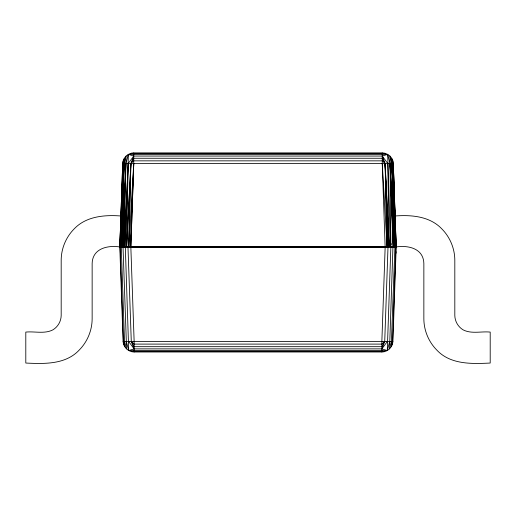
<?xml version="1.0" encoding="UTF-8"?>
<svg xmlns="http://www.w3.org/2000/svg" width="516" height="516" viewBox="0 0 516 516"><rect width="100%" height="100%" fill="white"/><g stroke="black" fill="none" stroke-linecap="round" stroke-linejoin="round"><path stroke-width="0.39" stroke-dasharray="2.58 1.94" d="M391.728 243.178L391.812 244.79L391.818 243.178"/><path stroke-width="0.77" d="M120.867 215.985C104.503 214.727 86.088 216.269 74.136 228.936C65.958 237.173 61.223 248.602 61.185 260.212L61.185 315.495C61.082 321.339 57.895 326.854 52.89 329.859C44.544 334.175 34.733 331.169 25.8 332.085L25.8 363.045C44.066 363.935 65.545 364.689 79.187 350.087C87.365 341.85 92.1 330.421 92.145 318.817L92.145 263.528C92.487 248.551 107.444 245.074 119.789 246.945L120.176 247.416L123.04 247.487L396.198 247.332L392.928 163.54L391.702 158.264L394.94 246.416L391.431 341.457L389.548 348.88L392.966 246.396L389.935 156.058L387.671 154.374L385.052 153.316L382.253 152.955L133.747 152.955C127.968 152.923 122.866 157.851 122.692 163.63L119.789 246.945L123.079 341.315C123.253 347.087 128.355 352.015 134.134 351.983L381.866 351.983C387.645 352.015 392.747 347.087 392.921 341.315L396.204 246.816L393.308 163.63L392.85 160.844L391.702 158.264L389.935 156.058L391.818 163.488L395.824 247.416L392.463 344.101M123.079 341.315L123.459 341.398L124.685 346.681L121.286 247.467L121.705 246.409L125.936 163.469L128.329 154.374L387.671 154.374L390.064 163.469L390.876 246.409L387.284 350.57L128.716 350.57L126.323 341.476L123.04 247.487L126.065 156.058L124.182 163.488L120.176 247.416L123.537 344.101M389.677 341.476L387.387 341.457L381.866 348.88L384.723 341.398L388.026 246.467L385.11 163.54L382.253 156.058L133.747 156.058L128.329 154.374L126.562 246.435L125.33 247.467L128.716 350.57L134.134 348.88L381.866 348.88L387.284 350.57L389.677 341.476L392.921 341.315M123.15 160.844L119.796 247.074L119.97 246.493L122.685 246.396L393.411 246.396L396.024 246.493L396.198 247.332L393.308 163.63L390.064 163.469L122.692 163.63L119.802 247.332M123.459 341.398L128.613 341.457L134.134 348.88L131.277 341.398L127.994 247.416L126.562 246.435L130.89 163.54L133.747 156.058L128.226 163.488L124.111 246.403L123.04 247.487L121.705 246.409L124.298 158.264L123.072 163.54L122.931 167.565M388.006 247.416L385.11 163.54L387.161 246.493L388.006 247.416L389.096 246.442L385.11 163.54L382.253 160.844L133.747 160.844L130.89 163.54L128.839 246.493L127.994 247.416L126.788 246.442L130.89 163.54L133.747 158.264L382.253 158.264L385.11 163.54L389.212 246.442L390.67 247.467L387.671 154.374L382.253 156.058L387.774 163.488L389.212 246.442L388.006 247.416L387.084 246.493L382.253 163.63L382.253 152.955M391.431 341.457L391.315 346.681L392.541 341.398M130.89 163.54L128.568 246.487L127.994 247.416M124.182 163.488L121.512 246.409L121.286 247.467L120.505 246.442L123.072 163.54L120.176 247.416L119.97 246.493L119.796 246.816M121.331 212.656L121.531 207.019M121.873 197.357L122.047 192.526M122.389 182.864L122.556 178.033M133.747 152.955L133.747 163.63L130.851 247.332L134.134 341.315L134.134 351.983M382.253 163.63L385.149 247.332L381.866 341.315L381.866 351.983M385.11 163.54L387.084 246.493L385.149 247.074L130.851 247.074L133.747 163.63L128.839 246.493L130.851 247.332L130.2 246.461L133.747 163.63M390.876 246.409L392.96 247.487L393.257 246.396L390.064 163.469L393.902 246.403L394.714 247.467L395.566 246.448L392.85 160.844M392.96 246.396L392.96 247.487L393.411 246.396L390.064 163.469M392.96 247.487L393.902 246.403L391.818 163.488L395.095 246.422L394.714 247.467L394.147 246.403L391.818 163.488M385.149 247.332L387.084 246.493L130.587 246.513M128.613 341.457L387.387 341.457M130.948 153.316L385.052 153.316M395.133 215.985C411.497 214.727 429.912 216.269 441.864 228.936C450.042 237.173 454.777 248.602 454.815 260.212L454.815 315.495C454.918 321.339 458.105 326.854 463.11 329.859C471.456 334.175 481.267 331.169 490.2 332.085L490.2 363.045C471.934 363.935 450.455 364.689 436.813 350.087C428.635 341.85 423.9 330.421 423.855 318.817L423.855 263.528C423.501 248.428 408.395 245.081 395.991 246.945M131.335 351.628L384.665 351.628M125.33 247.467L124.575 246.403L128.226 163.488L125.33 247.467L124.111 246.403L125.936 163.469L122.685 246.396L123.04 247.487M130.2 246.461L130.851 247.074M396.204 246.816L396.024 246.493L395.824 247.416L392.928 163.54L393.069 167.571M124.569 341.457L126.452 348.88L126.323 341.476M119.996 246.487L120.176 247.416M393.45 178.033L393.624 182.864M393.972 192.532L394.153 197.364M394.469 206.219L394.701 212.663M393.308 163.63L394.405 197.415M394.482 199.827L394.901 212.702M395.991 251.692L395.991 253.279M384.723 341.398L381.866 346.681L134.134 346.681L131.277 341.398L134.134 344.101L381.866 344.101L384.723 341.398"/></g></svg>
